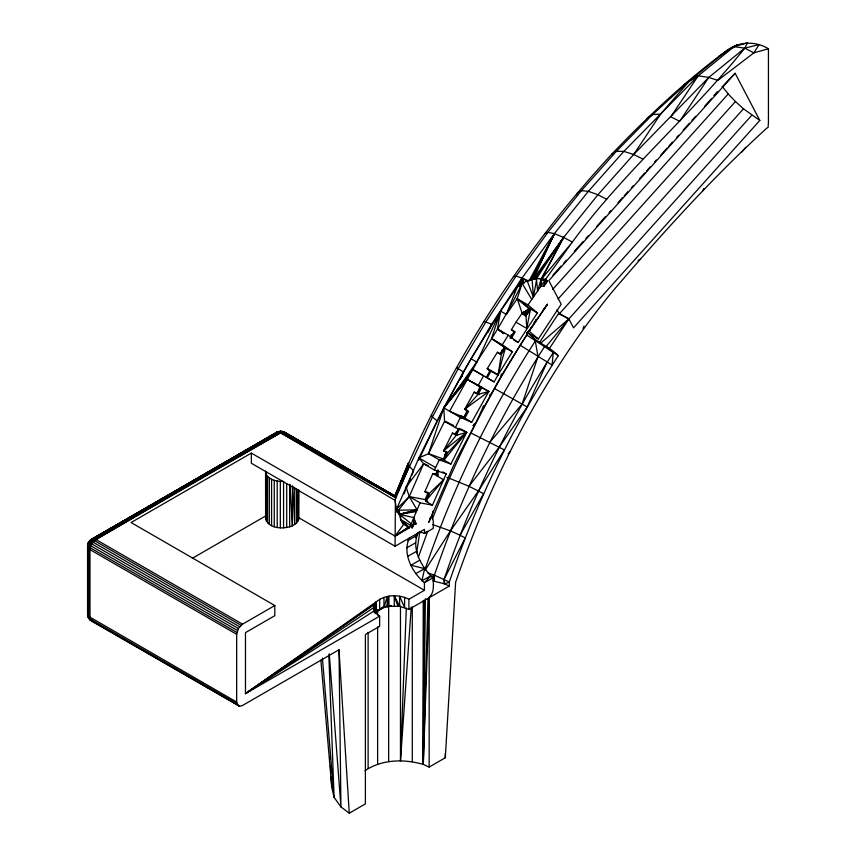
<?xml version="1.0" encoding="UTF-8"?>
<svg xmlns="http://www.w3.org/2000/svg" width="856" height="856" viewBox="0 0 856 856"><rect width="100%" height="100%" fill="white"/><g stroke="black" fill="none" stroke-linecap="round" stroke-linejoin="round"><path stroke-width="1.28" d="M292.42 486.069L292.388 525.83C283.796 529.532 267.115 529.051 265.606 517.473L265.606 471.068L265.649 519.325M375.142 613.624L376.383 611.88L376.383 601.736C385.307 594.342 398.821 594.171 408.901 599.254L424.426 590.287L424.426 582.733L430.782 575.767C420.435 564.864 410.827 547.091 418.52 532.421M376.383 611.88L379.657 609.408L379.668 599.254M375.281 612.308L376.383 601.736L375.131 603.469L375.142 612.35L383.948 607.514L383.959 597.36M423.602 600.538L423.281 764.419L429.166 767.072L445.313 757.753L455.627 582.23C491.526 478.6 541.634 378.62 610.991 293.234C660.158 235.721 710.801 179.225 766.708 128.197L768.11 127.394L768.431 122.13L768.431 48.739C754.928 40.542 737.476 41.398 725.289 51.713C684.201 82.037 647.018 117.304 611.773 154.176C519.72 253.751 445.848 370.102 394.894 495.752M423.913 600.677L423.281 764.419C404.235 758.844 381.776 759.229 364.998 770.753M425.4 598.697L423.281 764.419L429.166 597.702L449.314 586.082L449.314 582.037C476.278 502.526 512.84 426.256 558.283 355.657C549.434 346.53 536.819 342.764 528.302 333.155L538.349 338.955L561.194 304.233L548.846 280.64L735.111 73.252L759.818 120.439L573.552 327.827L568.887 318.903L558.84 313.103L557.063 309.712M284.684 433.714C285.123 430.215 278.553 431.135 276.541 432.366L89.987 540.478L88.286 542.832L87.569 546.246L87.569 613.998L88.286 617.433L91.71 621.188L239.605 706.243L242.537 705.462L339.008 649.779L349.269 813.2L365.394 803.891L365.394 634.542L379.657 626.303L379.657 616.149L376.362 613.666L374.307 610.788L373.591 607.696L375.131 603.469L374.489 612.265M400.747 517.024L400.694 519.581L402.566 523.626L409.575 527.767L420.039 502.825L432.473 505.168L446.19 473.871L442.734 471.87M373.751 611.569L373.858 606.54L373.858 611.633M427.989 598.515L423.281 764.419L423.281 600.388M400.469 606.198L400.469 760.823L406.311 608.124M289.906 484.314L292.388 525.83L296.561 523.037L298.605 519.549L298.701 489.857M280.682 431.713L284.823 432.366L395.419 496.213L395.098 546.246L424.426 529.318L424.426 533.481L421.89 532.475L418.199 532.518M400.469 760.823L411.255 607M530.474 309.69L525.573 315.896L524.739 315.425L528.484 309.776L528.719 308.096L527.285 310.781L530.474 308.963L537.397 312.954L518.115 342.475L513.504 339.811M426.245 531.747L424.426 533.481L433.243 528.398L433.243 520.833L432.451 517.912L431.37 516.981L428.653 522.513L450.491 472.533C460.047 449.785 474.609 428.321 483.533 405.669M399.795 513.889L396.788 512.155L396.563 509.149L418.905 457.906L443.783 407.83L471.068 358.782L500.578 311.092L517.163 286.899L527.082 280.682L536.808 278.35L541.366 278.874L540.671 286.503L528.002 304.939L537.397 312.954M559.61 314.205L568.887 318.903L546.235 346.402L553.254 352.64L552.109 365.052L520.148 345.203L526.782 335.103L558.283 355.657M411.629 475.669L413.651 470.811L409.157 466.188L408.462 463.117L395.419 496.213L283.614 431.991L280.682 431.285L94.342 540.585L90.757 545.807L89.998 549.627L89.998 617.379L90.757 620.332L92.919 621.552L89.976 619.776L87.826 615.239L87.826 547.487L89.313 541.249L91.71 539.077L278.607 431.52L278.596 432.965M238.396 705.879L236.684 702.059L236.684 634.317L238.396 628.55L242.537 624.163L274.808 605.534L274.808 615.689L245.479 632.627L245.479 693.606L379.657 616.149M541.613 278.917L540.671 286.503L543.881 286.032L546.77 281.977L544.994 280.286L541.366 278.874M683.751 84.83L698.239 75.809L708.768 77.436L717.831 80.389L753.869 52.869L759.101 44.608L744.763 48.15C690.61 115.763 623.575 171.917 572.364 242.066L563.623 237.422L541.709 278.895L540.671 286.503L544.994 280.286L541.559 278.949L540.671 286.503L541.195 278.81L563.623 237.422L597.927 194.74L633.697 154.487L708.768 77.436L744.763 48.15L747.556 42.8L734.063 46.663L725.289 51.713L689.733 80.635L652.561 114.554L616.374 151.309L581.417 190.642L547.894 232.361L516.029 276.124L486.048 321.695L458.131 368.765L432.43 417.054L395.59 496.619L280.682 431.381L276.541 432.366L92.919 538.702C88.65 540.008 85.161 546.984 89.998 549.627L236.684 634.317M239.605 706.243L89.976 619.776L88.671 616.384L88.938 546.727L91.71 543.86L238.396 628.55M527.606 310.867L528.484 309.776L525.573 315.896L525.124 314.88M419.772 560.177L410.891 565.238L424.651 568.63L421.89 580.817L430.782 575.767L433.243 577.65L424.426 582.733C412.175 572.418 401.785 553.051 409.639 537.472M416.594 552.997L419.772 532.068M483.34 408.216L500.995 376.469L501.381 373.954M577.094 195.168L577.458 192.771L581.417 190.642L588.372 191.316L597.927 194.74L606.733 199.298M490.98 371.172L487.235 377.913L494.147 381.904L498.128 374.735L501.295 354.47L505.415 347.804L491.526 338.559L500.578 311.092L506.41 314.462L517.217 298.712L522.085 283.336L531.79 299.429M387.169 606.754L388.934 596.161L388.934 606.326L383.948 607.514L387.158 596.589L387.169 606.754L389.448 605.449M489.76 396.681L490.188 394.177M503.745 333.583L497.464 328.918L500.578 311.092L476.899 362.152L449.603 411.233L460.389 417.461L471.667 422.308L488.808 391.492L479.103 385.853L481.896 387.5L478.097 394.349L464.669 409.243L468.542 411.479L464.744 418.317L460.389 417.461L455.371 427.561L444.574 421.334L443.783 407.83C473.175 368.562 501.07 327.784 522.085 283.336M527.082 280.682L533.427 297.032L536.808 278.35L541.195 278.81L537.621 290.901L536.402 278.671L563.623 237.422L554.367 233.613L547.894 232.361L544.566 233.699M310.963 447.977L285.776 433.222L280.682 431.285L277.751 431.991L90.768 539.933L88.286 542.832L87.569 546.246L91.71 539.077L95.851 539.473L242.537 624.163M510.69 337.168L514.039 331.754L511.364 329.699L515.986 322.209L526.772 328.437L530.474 308.963L517.217 298.712L522.149 313.232L524.739 315.425M236.877 703.707L90.201 619.016L88.286 617.433L87.836 612.757M431.724 517.452L433.083 511.043M526.108 313.424L525.573 315.896L525.284 314.634L522.149 313.232L515.986 322.209M520.469 285.251L522.053 278.007L554.367 233.613L588.372 191.316L623.831 151.405L698.239 75.809L734.063 46.663L737.39 44.726L732.287 48.182M498.128 374.735L505.415 347.804L491.526 338.559L502.312 344.786L512.337 351.795L498.128 374.735L487.332 368.497L497.422 352.233L501.295 354.47M236.877 632.456L90.201 547.765L90.554 541.056L92.919 538.702L92.373 540.093L92.919 542.094L239.605 626.785M89.976 619.776L87.826 615.239M456.291 431.863L455.563 434.345L457.5 435.469M519.86 285.326L522.053 278.007L516.029 276.124L513.322 276.649M446.19 473.871L434.42 470.03L423.624 463.802L418.905 457.906L428.524 453.659L443.783 407.83L472.79 369.557L483.587 375.784L478.087 385.66L488.808 391.492L464.669 409.243L466.723 410.163M583.086 328.629L583.963 326.125M461.545 376.982L463.31 371.986L491.633 324.242L522.053 278.007L528.858 281.207M518.907 286.803L522.053 278.007L527.103 280.993M646.505 120.257L647.275 118.096L652.561 114.554L660.554 114.137L689.733 80.635M418.252 557.481L427.679 531.33M425.143 569.069C452.439 488.969 489.525 412.207 535.289 341.041L532.603 336.75M415.502 537.793L416.861 534.058M510.026 338.248L511.374 334.514M553.254 352.64C507.736 423.346 471.132 499.733 444.104 579.352L444.104 583.717L449.314 586.082M461.491 376.982L463.31 371.986L456.494 367.524M88.286 617.433L88.671 616.384L236.684 702.059M428.439 465.664L423.624 463.802L406.119 487.01L409.243 496.598L417.022 509.791L399.356 514.349L413.641 517.559L414.229 523.669L412.132 527.938L410.538 525.263L400.694 519.581L398.436 510.219L396.563 509.149L409.243 496.598L423.624 463.802L426.127 464.615M88.949 542.105L87.836 545.005L88.671 543.849M395.023 495.742L408.462 463.117L395.59 496.619L282.822 431.991M506.41 314.462L517.163 286.899M460.389 379.283L463.31 371.986L437.266 420.959L418.712 460.121M545.85 281.11L543.881 286.032L547.348 280.95L545.561 279.291L541.709 278.895L572.364 242.066L545.561 279.291M479.595 387.672L477.199 393.642L479.135 394.766M408.462 463.117L395.065 496.32L284.823 432.366L285.776 433.222M412.132 527.938L413.876 523.647L414.935 523.594L413.908 523.615L413.641 517.559L416.23 523.861L414.036 523.465M396.724 509.716L394.937 500.321L409.157 466.188L395.558 497.026L282.202 432.12L277.751 431.991L88.286 542.832M404.032 493.88L405.551 490.242M406.568 487.813L408.087 484.164M409.093 481.735L410.613 478.097M432.376 519.046C456.269 458.57 485.973 400.501 520.148 345.203M544.309 347.001C498.481 418.156 461.651 495.046 434.42 575.168L433.018 580.946L444.104 583.717M432.847 473.539L443.643 479.767L428.728 493.944L424.854 491.708L432.847 473.539L436.239 474.267L437.684 470.918M436.721 475.776L438.764 471.057M434.42 470.03L439.31 459.886L443.344 458.966L446.811 451.979L443.633 450.78L452.45 433.061L455.563 434.345L458.442 428.546M275.033 434.516L275.6 433.222M399.613 512.348L398.436 510.219L409.243 496.598L425.111 499.594L428.289 492.371M428.728 493.944L425.55 501.177L432.473 505.168M446.918 477.284L469.002 486.283L499.241 447.078L527.232 406.975L547.038 362.077M487.834 332.631L491.633 324.242L483.886 321.353M530.089 280.297L532.058 279.002L533.202 279.227L554.367 233.613L529.479 280.051M532.7 279.356L554.367 233.613L531.458 279.067M467.365 410.27L463.963 417.428L460.389 417.461M532.528 279.409L554.367 233.613L531.79 278.885M702.615 190.952L703.75 188.577M394.99 495.977L399.559 486.54M497.422 352.233L500.214 354.106L502.536 349.355M459.779 428.321L456.323 435.297L443.633 450.78L447.506 453.017L466.691 432.312L460.924 428.984M455.371 427.561L466.691 432.312L450.919 464.07L439.31 459.886L428.524 453.659L444.574 421.334L448.191 422.843M439.31 459.886L443.997 460.079L447.506 453.017M514.52 292.174L522.053 278.007L523.861 283.39M486.262 377.346L489.953 370.691L487.332 368.497M435.533 474.395L438.026 469.826M464.669 409.243L474.224 392.112L477.199 393.642L480.965 386.869L481.896 387.5L467.301 379.433L443.783 407.83L449.603 411.233L463.963 417.428L471.667 422.308M467.75 410.623L463.963 417.428L461.052 415.706M432.847 524.653L450.406 530.891L460.036 535.225L483.651 493.698L469.002 486.283M531.062 327.827L529.094 331.219L538.349 338.955M425.86 500.065L429.22 494.404M526.772 328.437L526.012 315.468L530.474 308.963L529.19 308.952L522.149 313.232L523.861 314.569M532.55 325.59L529.094 331.219L547.444 304.276L542.725 310.739M502.312 344.786L508.25 335.156L497.464 328.918L503.628 333.262M511.193 338.484L515.237 331.935L511.364 329.699M500.214 354.106L504.312 347.493M500.995 376.469L529.415 330.566L547.444 304.276M530.067 309.455L525.573 315.896L525.456 314.323L522.149 313.232L529.072 309.059M534.272 322.798L536.445 319.341L533.245 324.456M424.961 570.438L450.406 530.891L478.483 490.905L504.377 449.924L470.832 432.911M539.483 342.528L558.84 313.103M549.531 348.328L568.887 318.903L540.628 343.181M708.768 77.436L679.718 121.252L670.74 116.865L698.239 75.809M611.773 154.176L616.374 151.309L623.831 151.405L633.697 154.487L660.554 114.137M533.202 279.227L563.623 237.422L534.658 278.96L532.058 279.002L529.918 280.468M473.175 425.796L474.748 423.656L473.143 425.689M274.808 605.534L131.064 522.535L251.354 453.091L395.098 536.091L403.732 524.3M444.489 454.889L446.811 451.979M528.099 310.054L528.612 309.423M450.919 464.07L443.997 460.079L466.691 432.312L456.323 435.297L452.45 433.061M443.783 407.83L467.729 378.652M443.643 479.767L425.55 501.177L427.84 501.605M489.889 442.156L522.149 404.043L538.007 356.578L535.289 341.041M741.596 152.24L745.876 147.275M527.285 310.781L528.612 309.091M528.002 304.939L517.217 298.712L529.704 309.241L526.536 312.793L522.149 313.232L526.012 315.468M552.976 275.118L560.99 266.184M563.665 263.209L566.34 260.235M574.365 251.3L583.278 241.381M585.953 238.396L588.628 235.421M596.643 226.498L605.556 216.568M609.119 212.598L610.906 210.619M618.032 202.679L622.494 197.715M624.27 195.735L627.844 191.765M631.407 187.796L633.183 185.806M639.432 178.861L644.771 172.912M646.558 170.922L650.121 166.952M654.583 161.998L656.359 160.008M660.821 155.054L667.059 148.109M668.836 146.119L672.399 142.149M676.861 137.185L678.648 135.205M683.099 130.24L689.337 123.296M692.012 120.322L695.575 116.352M704.488 106.433L711.625 98.493M714.289 95.519L717.863 91.549M552.644 289.456L728.231 93.967L722.314 86.584M558.08 299.012L735.443 101.543L728.231 93.967M558.989 314.205L743.479 108.798L759.818 120.439M569.101 318.667L751.793 115.25M714.022 95.465L717.692 91.603M722.271 86.777L735.111 73.252M508.068 453.883L509.909 451.957M526.697 333.326L529.415 330.566L526.515 333.177M429.509 518.854L431.37 516.981M237.444 630.498L90.757 545.807L89.313 543.721L90.779 542.372L92.919 542.094L89.313 541.249M443.633 450.78L466.691 432.312M528.163 310.428L529.704 309.241M385.478 606.369L379.657 609.408L382.814 607.118M374.307 610.788L245.479 693.606L376.383 601.736M373.591 607.696L245.479 693.606L375.131 603.469M245.479 693.606L374.307 604.603L374.307 612.233M395.098 536.091L408.483 527.061L400.694 519.581L409.575 527.767L395.098 536.091L408.654 527.168M379.657 609.408L382.932 607.321M638.084 260.534L640.32 259.111M276.541 432.366L278.607 431.52M718.933 56.196L725.792 52.237M241.018 625.276L94.342 540.585L94.331 538.841L279.163 432.12L394.734 497.122M95.851 539.473L280.682 432.762L283.614 431.991M192.365 558.283L266.205 515.654M391.385 605.524L388.934 606.326L399.634 606.316L408.901 609.418L429.166 597.702M90.768 539.933L279.163 432.12M94.331 538.841L280.682 432.762L394.937 500.321M407.756 540.639L416.647 535.589M406.686 547.883L415.567 542.832M407.756 556.347L416.647 551.296M415.738 573.67L424.651 568.63M528.644 309.605L522.149 313.232L528.441 310.022M430.985 577.019L434.42 575.168L449.314 582.037L444.756 583.985L444.104 579.352L465.215 537.942L460.036 535.225M383.948 607.514L386.216 606.305M410.538 525.263L413.876 523.647L413.641 517.559L415.395 523.69L416.23 523.861M276.541 432.772L280.682 431.285M768.431 48.739L753.869 52.869L744.763 48.15L734.063 46.663M488.808 391.492L478.097 394.349L474.224 392.112M416.861 510.176L399.356 514.349L411.148 523.658M416.701 510.54L399.356 514.349L416.251 511.567M541.709 278.895L547.348 280.95L542.758 279.987L544.994 280.286L543.881 286.032L546.224 281.485L546.77 281.977M92.373 620.151L90.779 620.279L89.313 619.006L87.569 613.998M532.058 279.002L534.968 278.917L532.058 279.002L533.427 297.032M398.436 510.219L417.022 509.791M265.649 472.919C267.992 480.066 276.991 481.575 283.571 481.436L283.571 527.852M89.976 545.261L88.286 545.251L88.082 543.913L89.078 542.34L89.313 543.721M414.229 523.669L415.395 523.69M545.272 280.693L547.348 280.95L542.886 280.115M90.554 619.22L89.313 619.006L89.078 617.904L91.71 621.188M424.854 491.708L427.144 492.147M92.373 540.093L94.342 540.585M435.843 473.85L438.261 474.502M427.647 572.75L434.42 575.168L434.42 581.117M428.524 453.659L443.344 458.966L443.997 460.079M453.734 425.475L444.574 421.334L448.084 422.939M633.697 154.487L642.588 158.949M478.033 385.275L467.301 379.433L478.087 385.66M494.447 388.517L527.232 406.975M512.337 351.795L505.415 347.804L507.255 349.088M471.068 358.782L476.899 362.152M487.107 368.936L497.892 375.163M418.905 457.906L435.522 467.504M436.239 474.267L438.176 475.39M425.111 499.594L427.048 500.707M409.243 496.598L420.039 502.825M282.202 432.12L395.526 497.571M395.098 546.246L251.354 463.257L251.354 453.091M298.701 517.709L424.426 590.287M472.79 369.557L494.147 381.904M313.253 449.325L315.532 450.663M317.822 452L321.257 454.012M323.547 455.36L325.836 456.697M328.126 458.046L331.561 460.057M333.851 461.395L336.14 462.732M344.155 467.43L346.445 468.778M282.769 431.531L284.813 432.772M497.464 328.918L503.799 333.337M508.25 335.156L518.115 342.475M349.269 813.2L340.945 806.93L334.086 797.396L331.764 787.167L320.882 660.158M488.166 369.257L489.953 370.691M437.266 420.959L432.43 417.054L431.296 414.882M90.201 547.765L88.286 545.251L88.671 548.632M735.443 101.543L743.479 108.798M397.623 511.888L400.308 515.868M90.779 542.372L91.71 543.86M394.284 605.909L394.274 595.755L399.634 606.316L399.613 596.161L404.61 607.514L404.61 597.349M394.274 595.755L397.869 606.198M523.358 282.373L522.053 278.007L522.096 283.892M89.987 540.478L90.201 541.227M523.433 283.678L522.053 278.007L522.246 283.357M322.412 658.093L334.086 797.396L328.843 655.075M329.26 653.759L340.945 806.93L339.008 649.779M329.795 756.65L329.967 759.304M330.395 765.938L330.823 772.572M331.079 776.553L331.764 787.167M292.752 486.069L294.71 524.557L294.71 487.428M445.227 753.751L445.313 757.753M433.243 577.65C433.104 584.167 434.827 592.395 429.166 597.285L429.166 767.072M412.282 607.075L412.282 761.765M408.901 599.254L408.901 609.418M388.656 605.663L388.656 761.69M377.624 609.59L377.624 614.929M377.624 626.924L377.624 764.28M368.123 632.413L368.123 768.431M298.605 490.381L298.605 519.549M297.877 489.536L297.877 521.358M296.561 488.562L296.561 523.037M289.67 484.4L289.67 526.836M286.707 483.758L286.707 527.51M280.329 481.425L280.329 527.831M277.205 481.029L277.205 527.435M274.252 480.312L274.252 526.718M271.577 479.285L271.577 525.691M269.319 477.98L269.319 524.386M267.532 476.428L267.532 522.845M266.291 474.727L266.291 521.133"/></g></svg>
